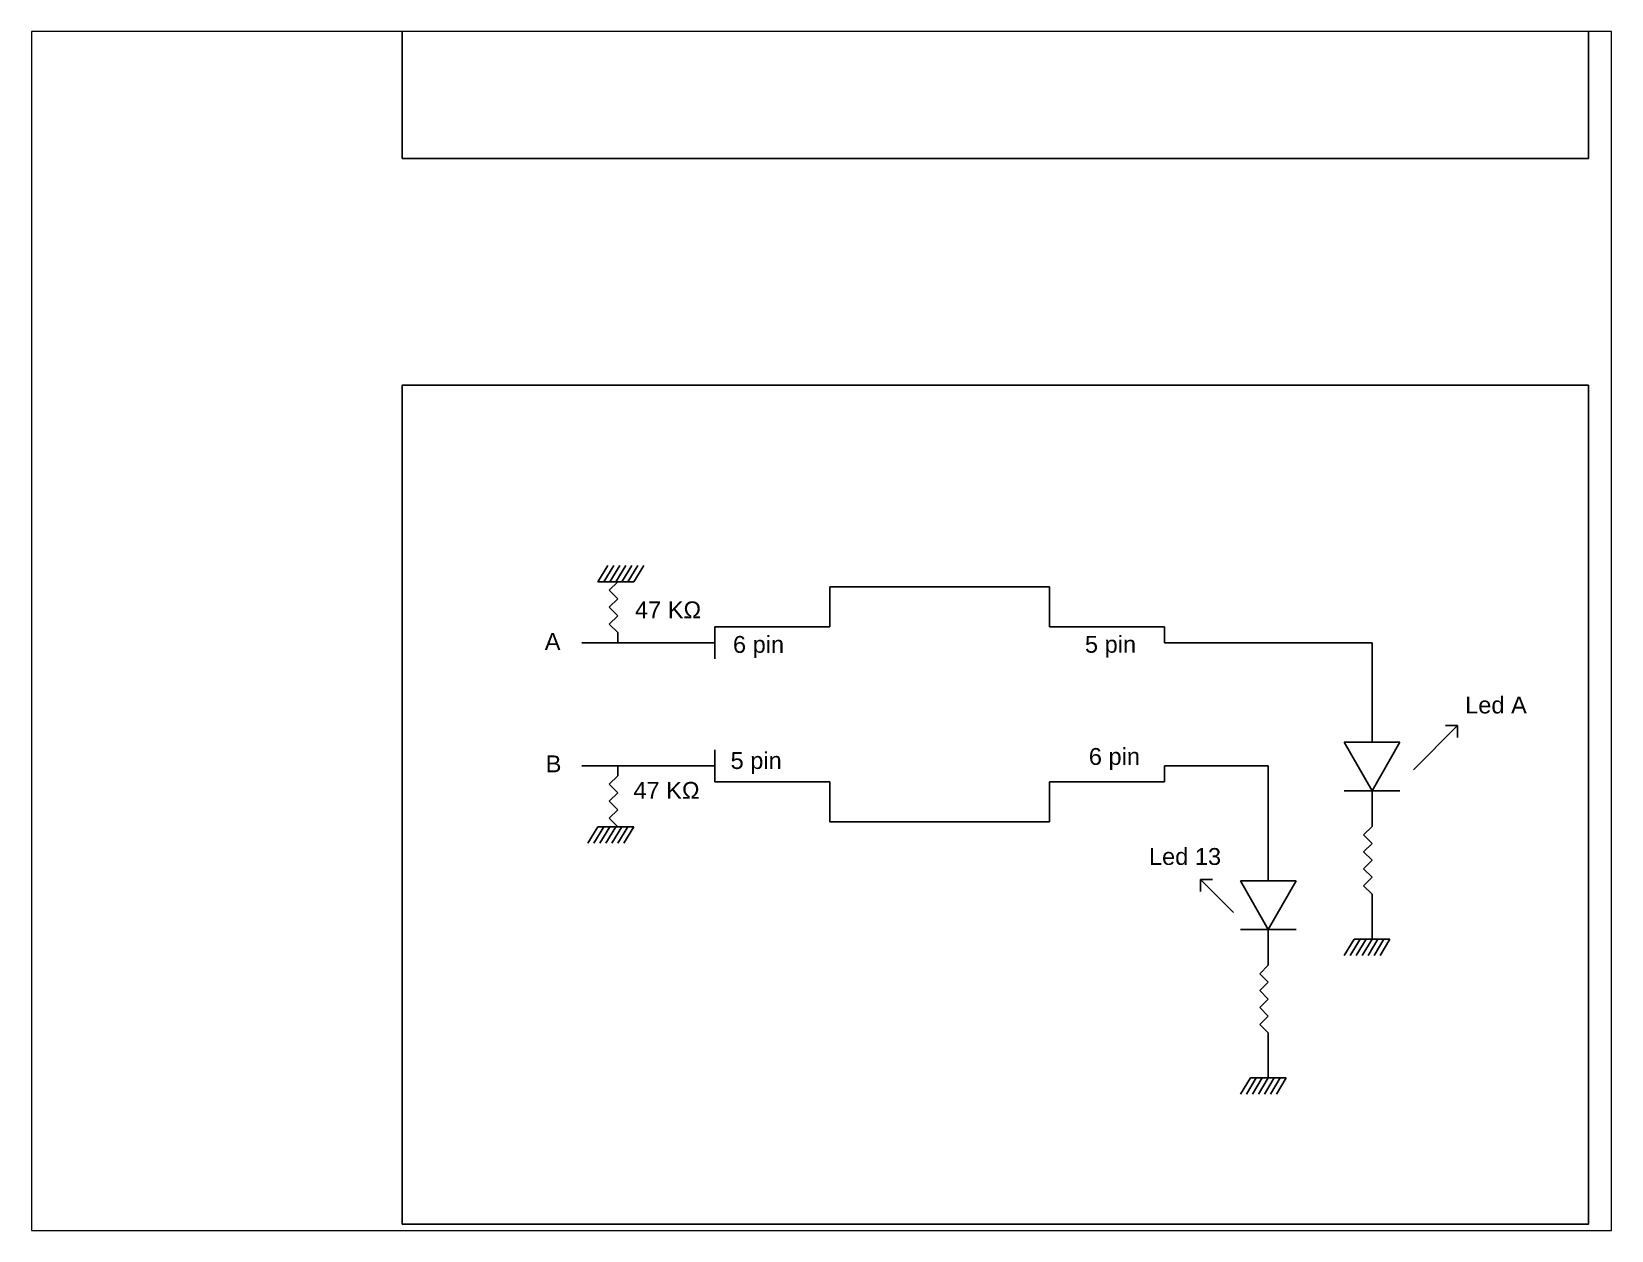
# Paper-space layout 'Layout1' of a CAD drawing. Header units: millimetres. Extents: x 26 to 231, y 20 to 176.
# The model-space entities are those that its viewports show. They can reach past a viewport. Long polylines and large blocks are cut down to what shows.
import ezdxf

# ---------------------------------------------------------------- set-up
doc = ezdxf.new("R2010")
doc.units = ezdxf.units.MM
doc.layers.add('Base', color=7, linetype='Continuous', true_color=0xffffff)
for name, color, linetype in [('Foglio', 131, 'Continuous'), ('Nero per eposrtazione', 250, 'Continuous'), ('Primo circuito', 40, 'Continuous')]:
    doc.layers.add(name, color=color, linetype=linetype)
doc.styles.get("Standard").update_dxf_attribs({"font": 'arial.ttf'})

msp = doc.modelspace()

# ---------------------------------------------------------------- linework, layer by layer
at = {"layer": 'Foglio'}
msp.add_lwpolyline([(0, 0), (297, 0), (297, 210), (0, 210)], close=True, dxfattribs=at)
at = {"layer": 'Nero per eposrtazione'}
for p, q in [((209.87, 299.36), (212.36, 303.44)), ((211.37, 299.36), (213.86, 303.44)), ((212.87, 299.36), (215.36, 303.44)), ((214.37, 299.36), (216.86, 303.44)), ((215.87, 299.36), (218.36, 303.44)), ((217.37, 299.36), (219.86, 303.44)), ((218.87, 299.36), (221.36, 303.44))]:
    msp.add_line(p, q, dxfattribs=at)
msp.add_lwpolyline([(0, 266.81), (297, 266.81), (297, 476.81), (0, 476.81)], close=True, dxfattribs=at)
at = {"layer": 'Primo circuito'}
for p, q in [((49, 160.82), (51.49, 164.9)), ((50.5, 160.82), (52.99, 164.9)), ((52, 160.82), (54.49, 164.9)), ((53.5, 160.82), (55.99, 164.9)), ((55, 160.82), (57.49, 164.9)), ((56.5, 160.82), (58.99, 164.9)), ((58, 160.82), (60.49, 164.9)), ((49, 160.82), (58, 160.82)), ((51.88, 158.7), (54, 160.82)), ((54, 156.58), (51.88, 158.7)), ((107.11, 149.57), (107.11, 159.57)), ((107.11, 159.57), (162.11, 159.57)), ((162.11, 159.57), (162.11, 149.57)), ((51.88, 154.45), (54, 156.58)), ((54, 152.33), (51.88, 154.45)), ((51.88, 150.21), (54, 152.33)), ((54, 148.09), (51.88, 150.21)), ((54, 145.57), (54, 148.09)), ((78.32, 141.57), (78.32, 149.57)), ((78.32, 149.57), (107.11, 149.57)), ((162.11, 149.57), (190.89, 149.57)), ((190.89, 149.57), (190.89, 145.57)), ((44.96, 145.57), (78.32, 145.57)), ((190.89, 145.57), (242.82, 145.57)), ((242.82, 145.57), (242.82, 120.69)), ((253.21, 113.78), (264.24, 124.81)), ((264.24, 124.81), (261.24, 124.81)), ((264.24, 124.81), (264.24, 121.81)), ((78.32, 118.76), (78.32, 110.76)), ((249.82, 120.69), (235.82, 120.69)), ((235.82, 120.69), (242.82, 108.48)), ((242.82, 108.48), (249.82, 120.69)), ((44.96, 114.76), (78.32, 114.76)), ((54, 114.76), (54, 112.24)), ((190.89, 110.76), (190.89, 114.76)), ((190.89, 114.76), (216.86, 114.76)), ((216.86, 114.76), (216.86, 85.95)), ((54, 112.24), (51.88, 110.12)), ((78.32, 110.76), (107.11, 110.76)), ((107.11, 110.76), (107.11, 100.76)), ((162.11, 100.76), (162.11, 110.76)), ((162.11, 110.76), (190.89, 110.76)), ((51.88, 110.12), (54, 108)), ((54, 108), (51.88, 105.88)), ((235.82, 108.48), (249.82, 108.48)), ((242.82, 108.48), (242.82, 99.58)), ((51.88, 105.88), (54, 103.76)), ((54, 103.76), (51.88, 101.64)), ((46.52, 95.43), (49, 99.51)), ((48.02, 95.43), (50.5, 99.51)), ((49, 99.51), (58, 99.51)), ((49.52, 95.43), (52, 99.51)), ((51.02, 95.43), (53.5, 99.51)), ((51.88, 101.64), (54, 99.51)), ((52.52, 95.43), (55, 99.51)), ((54.02, 95.43), (56.5, 99.51)), ((55.52, 95.43), (58, 99.51)), ((107.11, 100.76), (162.11, 100.76)), ((242.82, 99.58), (240.7, 97.46)), ((240.7, 97.46), (242.82, 95.34)), ((242.82, 95.34), (240.7, 93.22)), ((240.7, 93.22), (242.82, 91.1)), ((242.82, 91.1), (240.7, 88.98)), ((240.7, 88.98), (242.82, 86.85)), ((208.18, 78.02), (199.87, 86.32)), ((199.87, 86.32), (202.87, 86.32)), ((199.87, 86.32), (199.87, 83.32)), ((223.86, 85.95), (209.86, 85.95)), ((209.86, 85.95), (216.86, 73.74)), ((216.86, 73.74), (223.86, 85.95)), ((242.82, 86.85), (240.7, 84.73)), ((240.7, 84.73), (242.82, 82.61)), ((242.82, 82.61), (242.82, 71.38)), ((209.86, 73.74), (223.86, 73.74)), ((216.86, 73.74), (216.86, 64.84)), ((235.83, 67.3), (238.32, 71.38)), ((237.33, 67.3), (239.82, 71.38)), ((238.32, 71.38), (247.32, 71.38)), ((238.83, 67.3), (241.32, 71.38)), ((240.33, 67.3), (242.82, 71.38)), ((241.83, 67.3), (244.32, 71.38)), ((243.33, 67.3), (245.82, 71.38)), ((244.83, 67.3), (247.32, 71.38)), ((216.86, 64.84), (214.73, 62.72)), ((214.73, 62.72), (216.86, 60.6)), ((216.86, 60.6), (214.73, 58.48)), ((214.73, 58.48), (216.86, 56.35)), ((216.86, 56.35), (214.73, 54.23)), ((214.73, 54.23), (216.86, 52.11)), ((216.86, 52.11), (214.73, 49.99)), ((214.73, 49.99), (216.86, 47.87)), ((216.86, 47.87), (216.86, 36.64)), ((209.87, 32.55), (212.36, 36.64)), ((211.37, 32.55), (213.86, 36.64)), ((212.36, 36.64), (221.36, 36.64)), ((212.87, 32.55), (215.36, 36.64)), ((214.37, 32.55), (216.86, 36.64)), ((215.87, 32.55), (218.36, 36.64)), ((217.37, 32.55), (219.86, 36.64)), ((218.87, 32.55), (221.36, 36.64))]:
    msp.add_line(p, q, dxfattribs=at)

# ---------------------------------------------------------------- texts
for s, height, p in [('47 KΩ', 4.228, (58.3, 151.68)), ('A', 4.23, (35.71, 143.76)), ('6 pin', 4.228, (82.83, 143.03)), ('5 pin', 4.228, (170.95, 143.06)), ('Led A', 4.228, (266.14, 127.86)), ('6 pin', 4.228, (171.93, 114.98)), ('B', 4.23, (35.95, 113.13)), ('5 pin', 4.228, (82.24, 113.96)), ('47 KΩ', 4.228, (57.91, 106.49)), ('Led 13', 4.228, (186.98, 89.94))]:
    msp.add_text(s, height=height, dxfattribs=at).set_placement(p)

psp = doc.layouts.get("Layout1")

# ---------------------------------------------------------------- viewports
at = {"layer": 'Base'}
psp.add_viewport(center=(128.5, 97.5), size=(205.6, 156), view_center_point=(105, 148.5), view_height=300.0938, dxfattribs=at)

doc.saveas('drawing.dxf')
